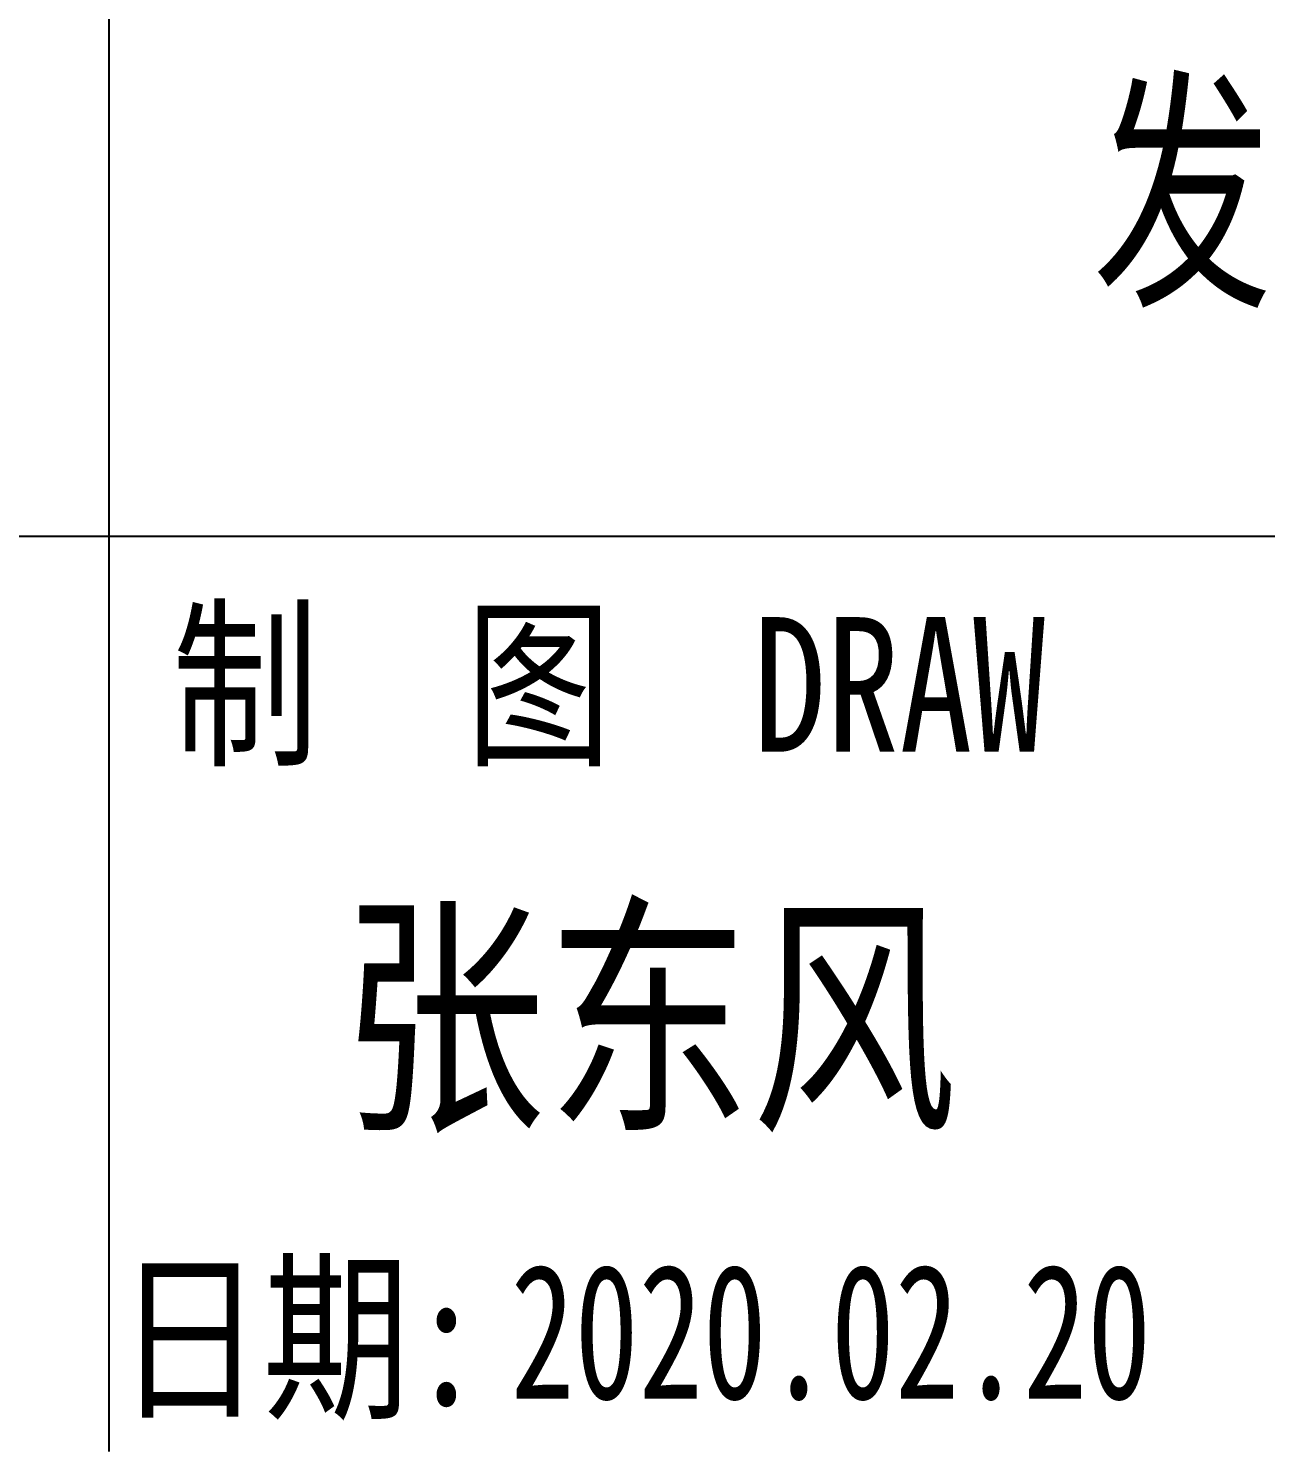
# Model space of a CAD drawing. Header units: millimetres. Extents: x 1333 to 104182, y -50696 to 74978.
# Drawn here: x 4161.44 to 4184.43, y 74408.68 to 74435.12 of the extents above; entities that cross this region are included whole.
import ezdxf
from ezdxf.enums import TextEntityAlignment as Align

# ---------------------------------------------------------------- set-up
doc = ezdxf.new("R2010")
doc.units = ezdxf.units.MM
doc.header["$LTSCALE"] = 0.5
doc.layers.add('图\\M+19E79\\M+195B6\\M+18E9A', color=7, linetype='Continuous')
doc.layers.add('表面处理', color=7, linetype='Continuous')
doc.layers.add('图框', color=7, linetype='Continuous', lineweight=18)
doc.styles.add('国标', font='simfang.ttf', dxfattribs={"width": 0.8})

# ---------------------------------------------------------------- blocks, each defined once
blk = doc.blocks.new('GZDEH零件A3图框V01版')
at = {"layer": '图\\M+19E79\\M+195B6\\M+18E9A', "color": 9}
for p, q in [((3114.17, -1802.211), (3114.17, -1815.961)), ((3181.99, -1815.961), (3092.49, -1815.961)), ((3114.17, -1815.961), (3114.17, -1832.961)), ((3114.17, -1815.961), (3114.17, -1832.961))]:
    blk.add_line(p, q, dxfattribs=at)
at = {"layer": '图\\M+19E79\\M+195B6\\M+18E9A', "color": 9, "style": '国标', "width": 0.8}
for s, p in [('制  图', (3119.431, -1819.96)), ('日期:', (3117.713, -1832.097))]:
    blk.add_text(s, height=2.5, dxfattribs=at).set_placement(p, align=Align.CENTER)
blk.add_text(' DRAW', height=2.5, dxfattribs=at).set_placement((3124.776, -1819.96))
blk = doc.blocks.new('DEH A3')
at = {"layer": '图框'}
blk.add_blockref('GZDEH零件A3图框V01版', (-2857.49, 1846.461), dxfattribs=at)

msp = doc.modelspace()

# ---------------------------------------------------------------- block references
at = {"layer": '图框'}
msp.add_blockref('DEH A3', (3906.258, 74395.184), dxfattribs=at)

# ---------------------------------------------------------------- texts
at = {"layer": '图\\M+19E79\\M+195B6\\M+18E9A', "color": 3, "style": '国标'}
for s, height, width, p in [('张东风', 3.5, 0.8, (4167.236, 74415)), ('2020.02.20', 2.5, 0.7, (4170.401, 74409.664))]:
    msp.add_text(s, height=height, dxfattribs=dict(at, width=width)).set_placement(p)
at = {"layer": '表面处理', "color": 3, "style": '国标', "width": 0.7}
msp.add_text('发黑', height=3.5, dxfattribs=at).set_placement((4184.558, 74430.327), align=Align.CENTER)

doc.saveas('drawing.dxf')
